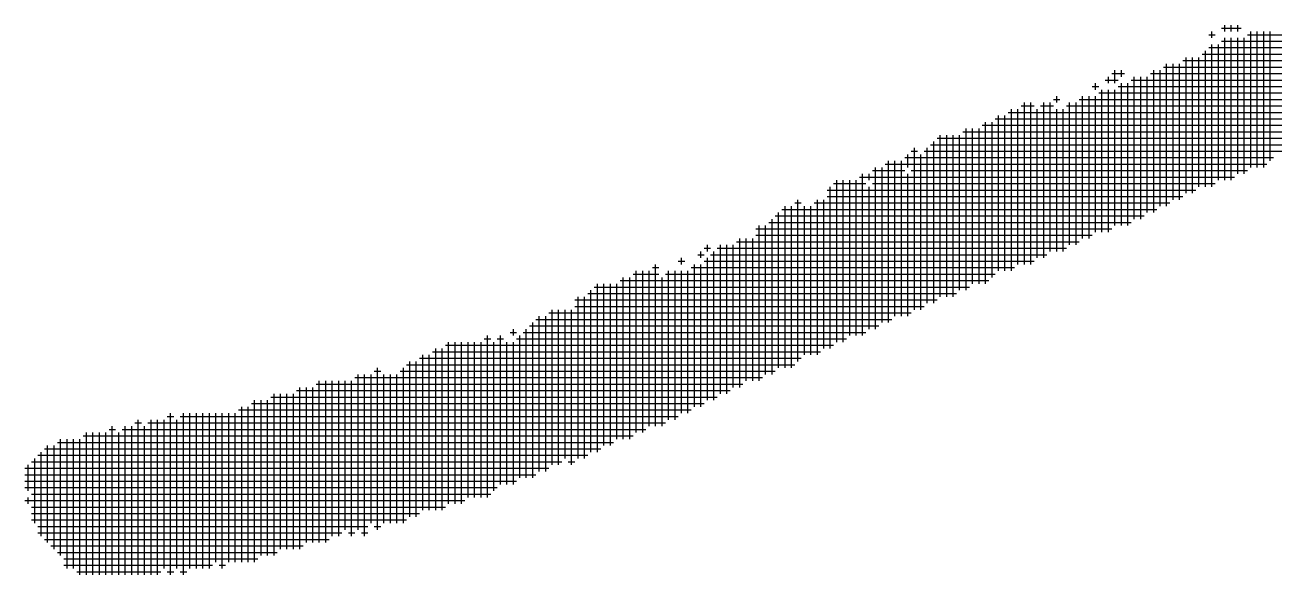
# Model space of a CAD drawing. Header units: feet. Extents: x 0 to 1079770, y 0 to 240000.
# Drawn here: x 954282 to 955013, y 14330 to 14651 of the extents above; entities that cross this region are included whole.
import ezdxf

# ---------------------------------------------------------------- set-up
doc = ezdxf.new("R2010")
doc.units = ezdxf.units.FT
doc.header["$LTSCALE"] = 2200
doc.header["$MEASUREMENT"] = 0
doc.layers.add('CX-MISC', color=2, linetype='CONTINUOUS')

msp = doc.modelspace()

# ---------------------------------------------------------------- linework, layer by layer
at = {"layer": 'CX-MISC'}
for p, q in [((954976.05, 14643.64, 9817.04), (954976.05, 14647.42, 9817.04)), ((954981.72, 14649.31, 9817.04), (954993.06, 14649.31, 9817.04)), ((954983.61, 14647.42, 9817.04), (954983.61, 14651.2, 9817.04)), ((954987.39, 14647.42, 9817.04), (954987.39, 14651.2, 9817.04)), ((954991.17, 14647.42, 9817.04), (954991.17, 14651.2, 9817.04)), ((954998.73, 14568.04, 9817.04), (954998.73, 14647.42, 9817.04)), ((955002.51, 14568.04, 9817.04), (955002.51, 14647.42, 9817.04)), ((955006.29, 14568.04, 9817.04), (955006.29, 14647.42, 9817.04)), ((955010.07, 14571.82, 9817.04), (955010.07, 14647.42, 9817.04)), ((954974.16, 14645.53, 9817.04), (954977.94, 14645.53, 9817.04)), ((954976.05, 14556.7, 9817.04), (954976.05, 14639.86, 9817.04)), ((954979.83, 14560.48, 9817.04), (954979.83, 14639.86, 9817.04)), ((954981.72, 14641.75, 9817.04), (955185.84, 14641.75, 9817.04)), ((954983.61, 14560.48, 9817.04), (954983.61, 14643.64, 9817.04)), ((954987.39, 14560.48, 9817.04), (954987.39, 14643.64, 9817.04)), ((954991.17, 14564.26, 9817.04), (954991.17, 14643.64, 9817.04)), ((954994.95, 14564.26, 9817.04), (954994.95, 14643.64, 9817.04)), ((954996.84, 14645.53, 9817.04), (955189.62, 14645.53, 9817.04)), ((954960.93, 14552.92, 9817.04), (954960.93, 14632.3, 9817.04)), ((954964.71, 14552.92, 9817.04), (954964.71, 14632.3, 9817.04)), ((954968.49, 14556.7, 9817.04), (954968.49, 14632.3, 9817.04)), ((954970.38, 14634.19, 9817.04), (955166.94, 14634.19, 9817.04)), ((954972.27, 14556.7, 9817.04), (954972.27, 14636.08, 9817.04)), ((954974.16, 14637.97, 9817.04), (955174.5, 14637.97, 9817.04)), ((954919.35, 14617.18, 9817.04), (954919.35, 14624.74, 9817.04)), ((954923.13, 14620.96, 9817.04), (954923.13, 14624.74, 9817.04)), ((954942.03, 14541.58, 9817.04), (954942.03, 14624.74, 9817.04)), ((954945.81, 14545.36, 9817.04), (954945.81, 14624.74, 9817.04)), ((954947.7, 14626.63, 9817.04), (955148.04, 14626.63, 9817.04)), ((954949.59, 14545.36, 9817.04), (954949.59, 14628.52, 9817.04)), ((954953.37, 14549.14, 9817.04), (954953.37, 14628.52, 9817.04)), ((954957.15, 14549.14, 9817.04), (954957.15, 14628.52, 9817.04)), ((954959.04, 14630.41, 9817.04), (955159.38, 14630.41, 9817.04)), ((954908.01, 14613.4, 9817.04), (954908.01, 14617.18, 9817.04)), ((954913.68, 14619.07, 9817.04), (954921.24, 14619.07, 9817.04)), ((954915.57, 14617.18, 9817.04), (954915.57, 14620.96, 9817.04)), ((954917.46, 14622.85, 9817.04), (954925.02, 14622.85, 9817.04)), ((954923.13, 14534.02, 9817.04), (954923.13, 14617.18, 9817.04)), ((954926.91, 14534.02, 9817.04), (954926.91, 14617.18, 9817.04)), ((954928.8, 14619.07, 9817.04), (955129.14, 14619.07, 9817.04)), ((954930.69, 14537.8, 9817.04), (954930.69, 14620.96, 9817.04)), ((954934.47, 14537.8, 9817.04), (954934.47, 14620.96, 9817.04)), ((954938.25, 14541.58, 9817.04), (954938.25, 14620.96, 9817.04)), ((954940.14, 14622.85, 9817.04), (955136.7, 14622.85, 9817.04)), ((954906.12, 14615.29, 9817.04), (954909.9, 14615.29, 9817.04)), ((954909.9, 14611.51, 9817.04), (955102.68, 14611.51, 9817.04)), ((954911.79, 14530.24, 9817.04), (954911.79, 14613.4, 9817.04)), ((954915.57, 14530.24, 9817.04), (954915.57, 14613.4, 9817.04)), ((954919.35, 14534.02, 9817.04), (954919.35, 14613.4, 9817.04)), ((954921.24, 14615.29, 9817.04), (955117.8, 14615.29, 9817.04)), ((954864.54, 14603.95, 9817.04), (954872.1, 14603.95, 9817.04)), ((954866.43, 14511.34, 9817.04), (954866.43, 14605.84, 9817.04)), ((954870.21, 14511.34, 9817.04), (954870.21, 14605.84, 9817.04)), ((954875.88, 14603.95, 9817.04), (954883.44, 14603.95, 9817.04)), ((954877.77, 14515.12, 9817.04), (954877.77, 14605.84, 9817.04)), ((954881.55, 14518.9, 9817.04), (954881.55, 14605.84, 9817.04)), ((954883.44, 14607.73, 9817.04), (954887.22, 14607.73, 9817.04)), ((954885.33, 14605.84, 9817.04), (954885.33, 14609.62, 9817.04)), ((954891, 14603.95, 9817.04), (955091.34, 14603.95, 9817.04)), ((954892.89, 14522.68, 9817.04), (954892.89, 14605.84, 9817.04)), ((954896.67, 14522.68, 9817.04), (954896.67, 14605.84, 9817.04)), ((954898.56, 14607.73, 9817.04), (955098.9, 14607.73, 9817.04)), ((954900.45, 14526.46, 9817.04), (954900.45, 14609.62, 9817.04)), ((954904.23, 14526.46, 9817.04), (954904.23, 14609.62, 9817.04)), ((954908.01, 14530.24, 9817.04), (954908.01, 14609.62, 9817.04)), ((954849.42, 14596.39, 9817.04), (955072.44, 14596.39, 9817.04)), ((954851.31, 14507.56, 9817.04), (954851.31, 14598.28, 9817.04)), ((954855.09, 14507.56, 9817.04), (954855.09, 14598.28, 9817.04)), ((954856.98, 14600.17, 9817.04), (955080, 14600.17, 9817.04)), ((954858.87, 14507.56, 9817.04), (954858.87, 14602.06, 9817.04)), ((954862.65, 14511.34, 9817.04), (954862.65, 14602.06, 9817.04)), ((954873.99, 14515.12, 9817.04), (954873.99, 14602.06, 9817.04)), ((954885.33, 14518.9, 9817.04), (954885.33, 14602.06, 9817.04)), ((954889.11, 14518.9, 9817.04), (954889.11, 14602.06, 9817.04)), ((954830.52, 14588.83, 9817.04), (955053.54, 14588.83, 9817.04)), ((954832.41, 14496.22, 9817.04), (954832.41, 14590.72, 9817.04)), ((954836.19, 14500, 9817.04), (954836.19, 14590.72, 9817.04)), ((954839.97, 14500, 9817.04), (954839.97, 14590.72, 9817.04)), ((954841.86, 14592.61, 9817.04), (955061.1, 14592.61, 9817.04)), ((954843.75, 14500, 9817.04), (954843.75, 14594.5, 9817.04)), ((954847.53, 14503.78, 9817.04), (954847.53, 14594.5, 9817.04)), ((954811.62, 14581.27, 9817.04), (955034.64, 14581.27, 9817.04)), ((954813.51, 14488.66, 9817.04), (954813.51, 14583.16, 9817.04)), ((954815.4, 14585.05, 9817.04), (955042.2, 14585.05, 9817.04)), ((954817.29, 14492.44, 9817.04), (954817.29, 14586.94, 9817.04)), ((954821.07, 14492.44, 9817.04), (954821.07, 14586.94, 9817.04)), ((954824.85, 14492.44, 9817.04), (954824.85, 14586.94, 9817.04)), ((954828.63, 14496.22, 9817.04), (954828.63, 14586.94, 9817.04)), ((954796.5, 14573.71, 9817.04), (955011.96, 14573.71, 9817.04)), ((954798.39, 14568.04, 9817.04), (954798.39, 14575.6, 9817.04)), ((954800.28, 14577.49, 9817.04), (954804.06, 14577.49, 9817.04)), ((954802.17, 14484.88, 9817.04), (954802.17, 14579.38, 9817.04)), ((954805.95, 14484.88, 9817.04), (954805.95, 14575.6, 9817.04)), ((954807.84, 14577.49, 9817.04), (955019.52, 14577.49, 9817.04)), ((954809.73, 14488.66, 9817.04), (954809.73, 14579.38, 9817.04)), ((954777.6, 14566.15, 9817.04), (954796.5, 14566.15, 9817.04)), ((954779.49, 14473.54, 9817.04), (954779.49, 14568.04, 9817.04)), ((954783.27, 14477.32, 9817.04), (954783.27, 14568.04, 9817.04)), ((954785.16, 14569.93, 9817.04), (955008.18, 14569.93, 9817.04)), ((954787.05, 14477.32, 9817.04), (954787.05, 14571.82, 9817.04)), ((954790.83, 14481.1, 9817.04), (954790.83, 14571.82, 9817.04)), ((954794.61, 14481.1, 9817.04), (954794.61, 14571.82, 9817.04)), ((954800.28, 14566.15, 9817.04), (954996.84, 14566.15, 9817.04)), ((954754.92, 14558.59, 9817.04), (954773.82, 14558.59, 9817.04)), ((954756.81, 14465.98, 9817.04), (954756.81, 14560.48, 9817.04)), ((954760.59, 14465.98, 9817.04), (954760.59, 14560.48, 9817.04)), ((954764.37, 14469.76, 9817.04), (954764.37, 14560.48, 9817.04)), ((954768.15, 14469.76, 9817.04), (954768.15, 14560.48, 9817.04)), ((954770.04, 14562.37, 9817.04), (954989.28, 14562.37, 9817.04)), ((954771.93, 14469.76, 9817.04), (954771.93, 14564.26, 9817.04)), ((954775.71, 14560.48, 9817.04), (954775.71, 14564.26, 9817.04)), ((954777.6, 14558.59, 9817.04), (954977.94, 14558.59, 9817.04)), ((954798.39, 14481.1, 9817.04), (954798.39, 14564.26, 9817.04)), ((954751.14, 14554.81, 9817.04), (954966.6, 14554.81, 9817.04)), ((954753.03, 14462.2, 9817.04), (954753.03, 14556.7, 9817.04)), ((954775.71, 14473.54, 9817.04), (954775.71, 14556.7, 9817.04)), ((954726.57, 14450.86, 9817.04), (954726.57, 14545.36, 9817.04)), ((954730.35, 14450.86, 9817.04), (954730.35, 14545.36, 9817.04)), ((954732.24, 14547.25, 9817.04), (954736.02, 14547.25, 9817.04)), ((954734.13, 14454.64, 9817.04), (954734.13, 14549.14, 9817.04)), ((954737.91, 14458.42, 9817.04), (954737.91, 14545.36, 9817.04)), ((954741.69, 14458.42, 9817.04), (954741.69, 14545.36, 9817.04)), ((954743.58, 14547.25, 9817.04), (954951.48, 14547.25, 9817.04)), ((954745.47, 14458.42, 9817.04), (954745.47, 14549.14, 9817.04)), ((954749.25, 14462.2, 9817.04), (954749.25, 14549.14, 9817.04)), ((954751.14, 14551.03, 9817.04), (954959.04, 14551.03, 9817.04)), ((954719.01, 14447.08, 9817.04), (954719.01, 14537.8, 9817.04)), ((954720.9, 14539.69, 9817.04), (954936.36, 14539.69, 9817.04)), ((954722.79, 14450.86, 9817.04), (954722.79, 14541.58, 9817.04)), ((954724.68, 14543.47, 9817.04), (954943.92, 14543.47, 9817.04)), ((954709.56, 14532.13, 9817.04), (954917.46, 14532.13, 9817.04)), ((954711.45, 14443.3, 9817.04), (954711.45, 14534.02, 9817.04)), ((954715.23, 14447.08, 9817.04), (954715.23, 14534.02, 9817.04)), ((954717.12, 14535.91, 9817.04), (954928.8, 14535.91, 9817.04)), ((954681.21, 14518.9, 9817.04), (954681.21, 14522.68, 9817.04)), ((954688.77, 14435.74, 9817.04), (954688.77, 14522.68, 9817.04)), ((954692.55, 14435.74, 9817.04), (954692.55, 14522.68, 9817.04)), ((954696.33, 14439.52, 9817.04), (954696.33, 14522.68, 9817.04)), ((954698.22, 14524.57, 9817.04), (954898.56, 14524.57, 9817.04)), ((954700.11, 14439.52, 9817.04), (954700.11, 14526.46, 9817.04)), ((954703.89, 14443.3, 9817.04), (954703.89, 14526.46, 9817.04)), ((954707.67, 14443.3, 9817.04), (954707.67, 14526.46, 9817.04)), ((954709.56, 14528.35, 9817.04), (954906.12, 14528.35, 9817.04)), ((954666.09, 14511.34, 9817.04), (954666.09, 14515.12, 9817.04)), ((954675.54, 14517.01, 9817.04), (954679.32, 14517.01, 9817.04)), ((954677.43, 14515.12, 9817.04), (954677.43, 14518.9, 9817.04)), ((954679.32, 14520.79, 9817.04), (954683.1, 14520.79, 9817.04)), ((954681.21, 14431.96, 9817.04), (954681.21, 14515.12, 9817.04)), ((954683.1, 14517.01, 9817.04), (954879.66, 14517.01, 9817.04)), ((954684.99, 14431.96, 9817.04), (954684.99, 14518.9, 9817.04)), ((954686.88, 14520.79, 9817.04), (954891, 14520.79, 9817.04)), ((954639.63, 14413.06, 9817.04), (954639.63, 14507.56, 9817.04)), ((954643.41, 14413.06, 9817.04), (954643.41, 14507.56, 9817.04)), ((954647.19, 14416.84, 9817.04), (954647.19, 14507.56, 9817.04)), ((954649.08, 14509.45, 9817.04), (954652.86, 14509.45, 9817.04)), ((954650.97, 14416.84, 9817.04), (954650.97, 14511.34, 9817.04)), ((954658.53, 14420.62, 9817.04), (954658.53, 14507.56, 9817.04)), ((954662.31, 14420.62, 9817.04), (954662.31, 14507.56, 9817.04)), ((954664.2, 14513.23, 9817.04), (954667.98, 14513.23, 9817.04)), ((954666.09, 14424.4, 9817.04), (954666.09, 14507.56, 9817.04)), ((954669.87, 14424.4, 9817.04), (954669.87, 14507.56, 9817.04)), ((954671.76, 14509.45, 9817.04), (954860.76, 14509.45, 9817.04)), ((954673.65, 14428.18, 9817.04), (954673.65, 14511.34, 9817.04)), ((954677.43, 14428.18, 9817.04), (954677.43, 14511.34, 9817.04)), ((954679.32, 14513.23, 9817.04), (954872.1, 14513.23, 9817.04)), ((954630.18, 14501.89, 9817.04), (954845.64, 14501.89, 9817.04)), ((954632.07, 14409.28, 9817.04), (954632.07, 14503.78, 9817.04)), ((954635.85, 14409.28, 9817.04), (954635.85, 14503.78, 9817.04)), ((954637.74, 14505.67, 9817.04), (954652.86, 14505.67, 9817.04)), ((954654.75, 14416.84, 9817.04), (954654.75, 14503.78, 9817.04)), ((954656.64, 14505.67, 9817.04), (954849.42, 14505.67, 9817.04)), ((954611.28, 14494.33, 9817.04), (954826.74, 14494.33, 9817.04)), ((954613.17, 14401.72, 9817.04), (954613.17, 14496.22, 9817.04)), ((954615.06, 14498.11, 9817.04), (954834.3, 14498.11, 9817.04)), ((954616.95, 14401.72, 9817.04), (954616.95, 14500, 9817.04)), ((954620.73, 14405.5, 9817.04), (954620.73, 14500, 9817.04)), ((954624.51, 14405.5, 9817.04), (954624.51, 14500, 9817.04)), ((954628.29, 14409.28, 9817.04), (954628.29, 14500, 9817.04)), ((954603.72, 14490.55, 9817.04), (954815.4, 14490.55, 9817.04)), ((954603.72, 14486.77, 9817.04), (954807.84, 14486.77, 9817.04)), ((954605.61, 14397.94, 9817.04), (954605.61, 14492.44, 9817.04)), ((954609.39, 14397.94, 9817.04), (954609.39, 14492.44, 9817.04)), ((954581.04, 14479.21, 9817.04), (954788.94, 14479.21, 9817.04)), ((954582.93, 14390.38, 9817.04), (954582.93, 14481.1, 9817.04)), ((954586.71, 14390.38, 9817.04), (954586.71, 14481.1, 9817.04)), ((954588.6, 14482.99, 9817.04), (954800.28, 14482.99, 9817.04)), ((954590.49, 14394.16, 9817.04), (954590.49, 14484.88, 9817.04)), ((954594.27, 14394.16, 9817.04), (954594.27, 14484.88, 9817.04)), ((954598.05, 14397.94, 9817.04), (954598.05, 14484.88, 9817.04)), ((954601.83, 14394.16, 9817.04), (954601.83, 14484.88, 9817.04)), ((954565.92, 14471.65, 9817.04), (954569.7, 14471.65, 9817.04)), ((954567.81, 14469.76, 9817.04), (954567.81, 14473.54, 9817.04)), ((954573.48, 14471.65, 9817.04), (954773.82, 14471.65, 9817.04)), ((954575.37, 14386.6, 9817.04), (954575.37, 14473.54, 9817.04)), ((954577.26, 14475.43, 9817.04), (954781.38, 14475.43, 9817.04)), ((954579.15, 14386.6, 9817.04), (954579.15, 14477.32, 9817.04)), ((954528.12, 14464.09, 9817.04), (954754.92, 14464.09, 9817.04)), ((954530.01, 14371.48, 9817.04), (954530.01, 14465.98, 9817.04)), ((954533.79, 14371.48, 9817.04), (954533.79, 14465.98, 9817.04)), ((954537.57, 14371.48, 9817.04), (954537.57, 14465.98, 9817.04)), ((954541.35, 14375.26, 9817.04), (954541.35, 14465.98, 9817.04)), ((954545.13, 14375.26, 9817.04), (954545.13, 14465.98, 9817.04)), ((954548.91, 14375.26, 9817.04), (954548.91, 14465.98, 9817.04)), ((954550.8, 14467.87, 9817.04), (954554.58, 14467.87, 9817.04)), ((954552.69, 14375.26, 9817.04), (954552.69, 14469.76, 9817.04)), ((954556.47, 14379.04, 9817.04), (954556.47, 14465.98, 9817.04)), ((954558.36, 14467.87, 9817.04), (954562.14, 14467.87, 9817.04)), ((954560.25, 14382.82, 9817.04), (954560.25, 14469.76, 9817.04)), ((954564.03, 14382.82, 9817.04), (954564.03, 14465.98, 9817.04)), ((954567.81, 14382.82, 9817.04), (954567.81, 14465.98, 9817.04)), ((954569.7, 14467.87, 9817.04), (954762.48, 14467.87, 9817.04)), ((954571.59, 14386.6, 9817.04), (954571.59, 14469.76, 9817.04)), ((954513, 14456.53, 9817.04), (954736.02, 14456.53, 9817.04)), ((954514.89, 14367.7, 9817.04), (954514.89, 14458.42, 9817.04)), ((954518.67, 14367.7, 9817.04), (954518.67, 14458.42, 9817.04)), ((954520.56, 14460.31, 9817.04), (954747.36, 14460.31, 9817.04)), ((954522.45, 14367.7, 9817.04), (954522.45, 14462.2, 9817.04)), ((954526.23, 14367.7, 9817.04), (954526.23, 14462.2, 9817.04)), ((954488.43, 14356.36, 9817.04), (954488.43, 14450.86, 9817.04)), ((954503.55, 14360.14, 9817.04), (954503.55, 14450.86, 9817.04)), ((954505.44, 14452.75, 9817.04), (954732.24, 14452.75, 9817.04)), ((954507.33, 14363.92, 9817.04), (954507.33, 14454.64, 9817.04)), ((954511.11, 14363.92, 9817.04), (954511.11, 14454.64, 9817.04)), ((954454.41, 14348.8, 9817.04), (954454.41, 14443.3, 9817.04)), ((954458.19, 14348.8, 9817.04), (954458.19, 14443.3, 9817.04)), ((954461.97, 14352.58, 9817.04), (954461.97, 14443.3, 9817.04)), ((954465.75, 14352.58, 9817.04), (954465.75, 14443.3, 9817.04)), ((954469.53, 14356.36, 9817.04), (954469.53, 14443.3, 9817.04)), ((954473.31, 14352.58, 9817.04), (954473.31, 14443.3, 9817.04)), ((954475.2, 14445.19, 9817.04), (954713.34, 14445.19, 9817.04)), ((954477.09, 14356.36, 9817.04), (954477.09, 14447.08, 9817.04)), ((954480.87, 14352.58, 9817.04), (954480.87, 14447.08, 9817.04)), ((954484.65, 14360.14, 9817.04), (954484.65, 14447.08, 9817.04)), ((954486.54, 14448.97, 9817.04), (954490.32, 14448.97, 9817.04)), ((954492.21, 14360.14, 9817.04), (954492.21, 14447.08, 9817.04)), ((954495.99, 14360.14, 9817.04), (954495.99, 14447.08, 9817.04)), ((954499.77, 14360.14, 9817.04), (954499.77, 14447.08, 9817.04)), ((954501.66, 14448.97, 9817.04), (954720.9, 14448.97, 9817.04)), ((954427.95, 14341.24, 9817.04), (954427.95, 14435.74, 9817.04)), ((954431.73, 14345.02, 9817.04), (954431.73, 14435.74, 9817.04)), ((954435.51, 14345.02, 9817.04), (954435.51, 14435.74, 9817.04)), ((954439.29, 14345.02, 9817.04), (954439.29, 14435.74, 9817.04)), ((954441.18, 14437.63, 9817.04), (954694.44, 14437.63, 9817.04)), ((954443.07, 14345.02, 9817.04), (954443.07, 14439.52, 9817.04)), ((954446.85, 14348.8, 9817.04), (954446.85, 14439.52, 9817.04)), ((954450.63, 14348.8, 9817.04), (954450.63, 14439.52, 9817.04)), ((954452.52, 14441.41, 9817.04), (954702, 14441.41, 9817.04)), ((954409.05, 14337.46, 9817.04), (954409.05, 14428.18, 9817.04)), ((954412.83, 14337.46, 9817.04), (954412.83, 14428.18, 9817.04)), ((954414.72, 14430.07, 9817.04), (954679.32, 14430.07, 9817.04)), ((954416.61, 14337.46, 9817.04), (954416.61, 14431.96, 9817.04)), ((954420.39, 14341.24, 9817.04), (954420.39, 14431.96, 9817.04)), ((954424.17, 14341.24, 9817.04), (954424.17, 14431.96, 9817.04)), ((954426.06, 14433.85, 9817.04), (954686.88, 14433.85, 9817.04)), ((954348.57, 14329.9, 9817.04), (954348.57, 14420.62, 9817.04)), ((954356.13, 14329.9, 9817.04), (954356.13, 14420.62, 9817.04)), ((954359.91, 14329.9, 9817.04), (954359.91, 14420.62, 9817.04)), ((954363.69, 14333.68, 9817.04), (954363.69, 14420.62, 9817.04)), ((954365.58, 14422.51, 9817.04), (954369.36, 14422.51, 9817.04)), ((954367.47, 14329.9, 9817.04), (954367.47, 14424.4, 9817.04)), ((954371.25, 14333.68, 9817.04), (954371.25, 14420.62, 9817.04)), ((954373.14, 14422.51, 9817.04), (954664.2, 14422.51, 9817.04)), ((954375.03, 14329.9, 9817.04), (954375.03, 14424.4, 9817.04)), ((954378.81, 14333.68, 9817.04), (954378.81, 14424.4, 9817.04)), ((954382.59, 14333.68, 9817.04), (954382.59, 14424.4, 9817.04)), ((954386.37, 14333.68, 9817.04), (954386.37, 14424.4, 9817.04)), ((954390.15, 14333.68, 9817.04), (954390.15, 14424.4, 9817.04)), ((954393.93, 14337.46, 9817.04), (954393.93, 14424.4, 9817.04)), ((954397.71, 14333.68, 9817.04), (954397.71, 14424.4, 9817.04)), ((954401.49, 14337.46, 9817.04), (954401.49, 14424.4, 9817.04)), ((954405.27, 14337.46, 9817.04), (954405.27, 14424.4, 9817.04)), ((954407.16, 14426.29, 9817.04), (954671.76, 14426.29, 9817.04)), ((954318.33, 14329.9, 9817.04), (954318.33, 14413.06, 9817.04)), ((954322.11, 14329.9, 9817.04), (954322.11, 14413.06, 9817.04)), ((954325.89, 14329.9, 9817.04), (954325.89, 14413.06, 9817.04)), ((954329.67, 14329.9, 9817.04), (954329.67, 14413.06, 9817.04)), ((954331.56, 14414.95, 9817.04), (954335.34, 14414.95, 9817.04)), ((954333.45, 14329.9, 9817.04), (954333.45, 14416.84, 9817.04)), ((954337.23, 14329.9, 9817.04), (954337.23, 14413.06, 9817.04)), ((954339.12, 14414.95, 9817.04), (954645.3, 14414.95, 9817.04)), ((954341.01, 14329.9, 9817.04), (954341.01, 14416.84, 9817.04)), ((954344.79, 14329.9, 9817.04), (954344.79, 14416.84, 9817.04)), ((954346.68, 14418.73, 9817.04), (954350.46, 14418.73, 9817.04)), ((954352.35, 14329.9, 9817.04), (954352.35, 14416.84, 9817.04)), ((954354.24, 14418.73, 9817.04), (954656.64, 14418.73, 9817.04)), ((954295.65, 14348.8, 9817.04), (954295.65, 14405.5, 9817.04)), ((954299.43, 14345.02, 9817.04), (954299.43, 14405.5, 9817.04)), ((954301.32, 14407.39, 9817.04), (954626.4, 14407.39, 9817.04)), ((954303.21, 14341.24, 9817.04), (954303.21, 14409.28, 9817.04)), ((954306.99, 14333.68, 9817.04), (954306.99, 14409.28, 9817.04)), ((954310.77, 14333.68, 9817.04), (954310.77, 14409.28, 9817.04)), ((954314.55, 14329.9, 9817.04), (954314.55, 14409.28, 9817.04)), ((954316.44, 14411.17, 9817.04), (954637.74, 14411.17, 9817.04)), ((954288.09, 14360.14, 9817.04), (954288.09, 14397.94, 9817.04)), ((954289.98, 14399.83, 9817.04), (954611.28, 14399.83, 9817.04)), ((954291.87, 14352.58, 9817.04), (954291.87, 14401.72, 9817.04)), ((954293.76, 14403.61, 9817.04), (954618.84, 14403.61, 9817.04)), ((954282.42, 14392.27, 9817.04), (954588.6, 14392.27, 9817.04)), ((954284.31, 14379.04, 9817.04), (954284.31, 14394.16, 9817.04)), ((954286.2, 14396.05, 9817.04), (954596.16, 14396.05, 9817.04)), ((954599.94, 14396.05, 9817.04), (954603.72, 14396.05, 9817.04)), ((954282.42, 14388.49, 9817.04), (954581.04, 14388.49, 9817.04)), ((954282.42, 14384.71, 9817.04), (954569.7, 14384.71, 9817.04)), ((954282.42, 14380.93, 9817.04), (954558.36, 14380.93, 9817.04)), ((954286.2, 14377.15, 9817.04), (954554.58, 14377.15, 9817.04)), ((954282.42, 14373.37, 9817.04), (954539.46, 14373.37, 9817.04)), ((954284.31, 14371.48, 9817.04), (954284.31, 14375.26, 9817.04)), ((954286.2, 14369.59, 9817.04), (954528.12, 14369.59, 9817.04)), ((954286.2, 14365.81, 9817.04), (954513, 14365.81, 9817.04)), ((954286.2, 14362.03, 9817.04), (954505.44, 14362.03, 9817.04)), ((954289.98, 14358.25, 9817.04), (954482.76, 14358.25, 9817.04)), ((954289.98, 14354.47, 9817.04), (954467.64, 14354.47, 9817.04)), ((954471.42, 14354.47, 9817.04), (954475.2, 14354.47, 9817.04)), ((954478.98, 14354.47, 9817.04), (954482.76, 14354.47, 9817.04)), ((954486.54, 14358.25, 9817.04), (954490.32, 14358.25, 9817.04)), ((954293.76, 14350.69, 9817.04), (954460.08, 14350.69, 9817.04)), ((954297.54, 14346.91, 9817.04), (954444.96, 14346.91, 9817.04)), ((954301.32, 14343.13, 9817.04), (954429.84, 14343.13, 9817.04)), ((954305.1, 14339.35, 9817.04), (954418.5, 14339.35, 9817.04)), ((954305.1, 14335.57, 9817.04), (954392.04, 14335.57, 9817.04)), ((954395.82, 14335.57, 9817.04), (954399.6, 14335.57, 9817.04)), ((954312.66, 14331.79, 9817.04), (954361.8, 14331.79, 9817.04)), ((954365.58, 14331.79, 9817.04), (954369.36, 14331.79, 9817.04)), ((954373.14, 14331.79, 9817.04), (954376.92, 14331.79, 9817.04))]:
    msp.add_line(p, q, dxfattribs=at)

doc.saveas('drawing.dxf')
